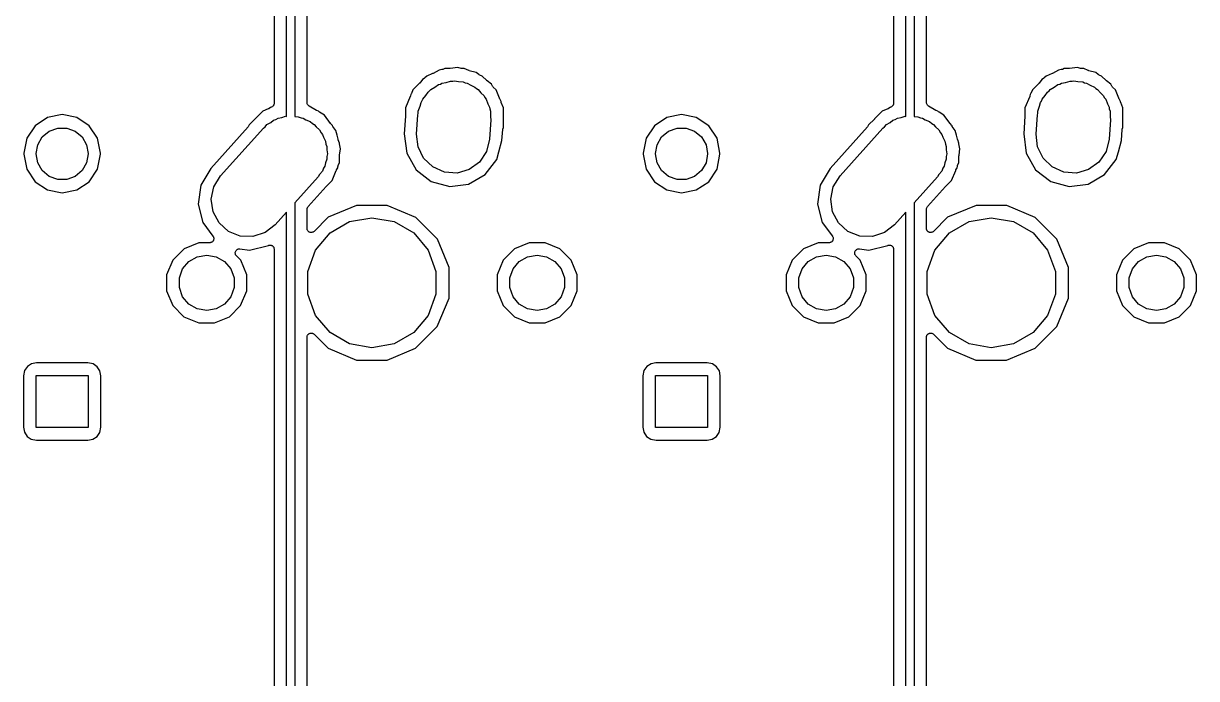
# Model space of a CAD drawing. Extents: x 29 to 257, y -104 to -29.
# Drawn here: x 160.73 to 196.81, y -69.32 to -49.18 of the extents above; entities that cross this region are included whole.
import ezdxf

# ---------------------------------------------------------------- set-up
doc = ezdxf.new("R2010")
doc.units = 0
doc.header["$MEASUREMENT"] = 0
doc.layers.add('BLACK', color=7, linetype='CONTINUOUS')

msp = doc.modelspace()

# ---------------------------------------------------------------- linework, layer by layer
at = {"layer": 'Black'}
for p, q in [((169.075, -35.6452), (169.075, -52.0395)), ((188.125, -35.6452), (188.125, -52.0395)), ((168.825, -52.0312), (168.825, -35.9239)), ((187.875, -52.0312), (187.875, -35.9239)), ((168.444, -37.0666), (168.444, -51.6294)), ((187.494, -37.0666), (187.494, -51.6294)), ((169.456, -51.605), (169.456, -40.9512)), ((188.506, -51.605), (188.506, -48.1217)), ((173.066, -50.8605), (173.053, -50.8712)), ((173.08, -50.8509), (173.066, -50.8605)), ((173.138, -50.7925), (173.08, -50.8509)), ((173.318, -50.7181), (173.138, -50.7925)), ((173.325, -50.7137), (173.318, -50.7181)), ((173.333, -50.7109), (173.325, -50.7137)), ((173.514, -50.607), (173.333, -50.7109)), ((173.603, -50.5957), (173.514, -50.607)), ((173.619, -50.5907), (173.603, -50.5957)), ((173.635, -50.5871), (173.619, -50.5907)), ((173.692, -50.5637), (173.635, -50.5871)), ((173.843, -50.5639), (173.692, -50.5637)), ((173.851, -50.5625), (173.843, -50.5639)), ((173.859, -50.5628), (173.851, -50.5625)), ((174.096, -50.5325), (173.859, -50.5628)), ((174.197, -50.5598), (174.096, -50.5325)), ((174.213, -50.5613), (174.197, -50.5598)), ((174.23, -50.5642), (174.213, -50.5613)), ((174.291, -50.5643), (174.23, -50.5642)), ((174.43, -50.6222), (174.291, -50.5643)), ((174.438, -50.6239), (174.43, -50.6222)), ((174.446, -50.6274), (174.438, -50.6239)), ((174.662, -50.6862), (174.446, -50.6274)), ((174.739, -50.7455), (174.662, -50.6862)), ((174.754, -50.7533), (174.739, -50.7455)), ((174.768, -50.7623), (174.754, -50.7533)), ((174.844, -50.794), (174.768, -50.7623)), ((174.982, -50.932), (174.844, -50.794)), ((192.116, -50.8605), (192.103, -50.8712)), ((192.13, -50.8509), (192.116, -50.8605)), ((192.188, -50.7925), (192.13, -50.8509)), ((192.368, -50.7181), (192.188, -50.7925)), ((192.375, -50.7137), (192.368, -50.7181)), ((192.383, -50.7109), (192.375, -50.7137)), ((192.564, -50.607), (192.383, -50.7109)), ((192.653, -50.5957), (192.564, -50.607)), ((192.669, -50.5907), (192.653, -50.5957)), ((192.685, -50.5871), (192.669, -50.5907)), ((192.742, -50.5637), (192.685, -50.5871)), ((192.893, -50.5639), (192.742, -50.5637)), ((192.901, -50.5625), (192.893, -50.5639)), ((192.909, -50.5628), (192.901, -50.5625)), ((193.146, -50.5325), (192.909, -50.5628)), ((193.247, -50.5598), (193.146, -50.5325)), ((193.263, -50.5613), (193.247, -50.5598)), ((193.28, -50.5642), (193.263, -50.5613)), ((193.341, -50.5643), (193.28, -50.5642)), ((193.48, -50.6222), (193.341, -50.5643)), ((193.488, -50.6239), (193.48, -50.6222)), ((193.496, -50.6274), (193.488, -50.6239)), ((193.712, -50.6862), (193.496, -50.6274)), ((193.789, -50.7455), (193.712, -50.6862)), ((193.804, -50.7533), (193.789, -50.7455)), ((193.818, -50.7623), (193.804, -50.7533)), ((193.894, -50.794), (193.818, -50.7623)), ((194.032, -50.932), (193.894, -50.794)), ((172.714, -51.2158), (172.667, -51.3289)), ((172.909, -51.0207), (172.714, -51.2158)), ((172.914, -51.014), (172.909, -51.0207)), ((172.92, -51.0085), (172.914, -51.014)), ((173.005, -50.8986), (172.92, -51.0085)), ((173.053, -50.8712), (173.005, -50.8986)), ((173.225, -51.2512), (173.264, -51.2049)), ((173.264, -51.2049), (173.384, -51.1358)), ((173.384, -51.1358), (173.496, -51.0539)), ((173.496, -51.0539), (173.555, -51.0371)), ((173.555, -51.0371), (173.604, -51.0088)), ((173.604, -51.0088), (173.731, -50.9864)), ((173.731, -50.9864), (173.872, -50.9459)), ((173.872, -50.9459), (173.936, -50.9503)), ((173.936, -50.9503), (173.99, -50.9407)), ((173.99, -50.9407), (174.114, -50.9626)), ((174.114, -50.9626), (174.261, -50.9728)), ((174.261, -50.9728), (174.321, -50.999)), ((174.321, -50.999), (174.376, -51.0088)), ((174.376, -51.0088), (174.488, -51.0734)), ((174.488, -51.0734), (174.619, -51.1313)), ((174.619, -51.1313), (174.664, -51.1747)), ((174.664, -51.1747), (174.716, -51.2049)), ((174.716, -51.2049), (174.805, -51.3107)), ((174.989, -50.9367), (174.982, -50.932)), ((174.994, -50.9427), (174.989, -50.9367)), ((175.126, -51.0449), (174.994, -50.9427)), ((175.161, -51.1048), (175.126, -51.0449)), ((175.171, -51.1177), (175.161, -51.1048)), ((175.181, -51.1314), (175.171, -51.1177)), ((175.267, -51.218), (175.181, -51.1314)), ((175.373, -51.4733), (175.267, -51.218)), ((191.764, -51.2158), (191.717, -51.3289)), ((191.959, -51.0207), (191.764, -51.2158)), ((191.964, -51.014), (191.959, -51.0207)), ((191.97, -51.0085), (191.964, -51.014)), ((192.055, -50.8986), (191.97, -51.0085)), ((192.103, -50.8712), (192.055, -50.8986)), ((192.275, -51.2512), (192.314, -51.2049)), ((192.314, -51.2049), (192.434, -51.1358)), ((192.434, -51.1358), (192.546, -51.0539)), ((192.546, -51.0539), (192.605, -51.0371)), ((192.605, -51.0371), (192.654, -51.0088)), ((192.654, -51.0088), (192.781, -50.9864)), ((192.781, -50.9864), (192.922, -50.9459)), ((192.922, -50.9459), (192.986, -50.9503)), ((192.986, -50.9503), (193.04, -50.9407)), ((193.04, -50.9407), (193.164, -50.9626)), ((193.164, -50.9626), (193.311, -50.9728)), ((193.311, -50.9728), (193.371, -50.999)), ((193.371, -50.999), (193.426, -51.0088)), ((193.426, -51.0088), (193.538, -51.0734)), ((193.538, -51.0734), (193.669, -51.1313)), ((193.669, -51.1313), (193.714, -51.1747)), ((193.714, -51.1747), (193.766, -51.2049)), ((193.766, -51.2049), (193.855, -51.3107)), ((194.039, -50.9367), (194.032, -50.932)), ((194.044, -50.9427), (194.039, -50.9367)), ((194.176, -51.0449), (194.044, -50.9427)), ((194.211, -51.1048), (194.176, -51.0449)), ((194.221, -51.1177), (194.211, -51.1048)), ((194.231, -51.1314), (194.221, -51.1177)), ((194.317, -51.218), (194.231, -51.1314)), ((194.423, -51.4733), (194.317, -51.218)), ((172.631, -51.4161), (172.484, -51.7691)), ((172.633, -51.4081), (172.631, -51.4161)), ((172.636, -51.4007), (172.633, -51.4081)), ((172.646, -51.3628), (172.636, -51.4007)), ((172.65, -51.3578), (172.646, -51.3628)), ((172.658, -51.343), (172.65, -51.3578)), ((172.667, -51.3289), (172.658, -51.343)), ((172.962, -51.608), (172.989, -51.5678)), ((172.989, -51.5678), (173.012, -51.5054)), ((173.012, -51.5054), (173.11, -51.3891)), ((173.11, -51.3891), (173.18, -51.2839)), ((173.18, -51.2839), (173.225, -51.2512)), ((174.805, -51.3107), (174.9, -51.4025)), ((174.9, -51.4025), (174.925, -51.4545)), ((174.925, -51.4545), (174.968, -51.5054)), ((174.968, -51.5054), (175.02, -51.648)), ((175.377, -51.4802), (175.373, -51.4733)), ((175.38, -51.4879), (175.377, -51.4802)), ((175.418, -51.554), (175.38, -51.4879)), ((175.421, -51.5782), (175.418, -51.554)), ((175.426, -51.5942), (175.421, -51.5782)), ((191.681, -51.4161), (191.534, -51.7691)), ((191.683, -51.4081), (191.681, -51.4161)), ((191.686, -51.4007), (191.683, -51.4081)), ((191.696, -51.3628), (191.686, -51.4007)), ((191.7, -51.3578), (191.696, -51.3628)), ((191.708, -51.343), (191.7, -51.3578)), ((191.717, -51.3289), (191.708, -51.343)), ((192.012, -51.608), (192.039, -51.5678)), ((192.039, -51.5678), (192.062, -51.5054)), ((192.062, -51.5054), (192.16, -51.3891)), ((192.16, -51.3891), (192.23, -51.2839)), ((192.23, -51.2839), (192.275, -51.2512)), ((193.855, -51.3107), (193.95, -51.4025)), ((193.95, -51.4025), (193.975, -51.4545)), ((193.975, -51.4545), (194.018, -51.5054)), ((194.018, -51.5054), (194.07, -51.648)), ((194.427, -51.4802), (194.423, -51.4733)), ((194.43, -51.4879), (194.427, -51.4802)), ((194.468, -51.554), (194.43, -51.4879)), ((194.471, -51.5782), (194.468, -51.554)), ((194.476, -51.5942), (194.471, -51.5782)), ((168.098, -51.8725), (167.86, -52.1097)), ((168.264, -51.8041), (168.098, -51.8725)), ((168.277, -51.7955), (168.264, -51.8041)), ((168.291, -51.7883), (168.277, -51.7955)), ((168.335, -51.756), (168.291, -51.7883)), ((168.348, -51.7524), (168.335, -51.756)), ((168.364, -51.7453), (168.348, -51.7524)), ((168.38, -51.7394), (168.364, -51.7453)), ((168.384, -51.7362), (168.38, -51.7394)), ((168.389, -51.7342), (168.384, -51.7362)), ((168.401, -51.7221), (168.389, -51.7342)), ((168.414, -51.711), (168.401, -51.7221)), ((168.417, -51.7068), (168.414, -51.711)), ((168.42, -51.7034), (168.417, -51.7068)), ((168.428, -51.6878), (168.42, -51.7034)), ((168.436, -51.6728), (168.428, -51.6878)), ((168.437, -51.668), (168.436, -51.6728)), ((168.439, -51.6636), (168.437, -51.668)), ((168.441, -51.6464), (168.439, -51.6636)), ((168.444, -51.6294), (168.441, -51.6464)), ((169.46, -51.626), (169.456, -51.605)), ((169.463, -51.6471), (169.46, -51.626)), ((169.464, -51.6477), (169.463, -51.6471)), ((169.464, -51.6484), (169.464, -51.6477)), ((169.474, -51.667), (169.464, -51.6484)), ((169.485, -51.6855), (169.474, -51.667)), ((169.485, -51.686), (169.485, -51.6855)), ((169.486, -51.6866), (169.485, -51.686)), ((169.502, -51.7004), (169.486, -51.6866)), ((169.518, -51.7143), (169.502, -51.7004)), ((169.742, -51.8467), (169.518, -51.7143)), ((169.75, -51.8499), (169.742, -51.8467)), ((169.758, -51.8548), (169.75, -51.8499)), ((169.804, -51.874), (169.758, -51.8548)), ((169.817, -51.8864), (169.804, -51.874)), ((169.83, -51.8956), (169.817, -51.8864)), ((169.842, -51.9059), (169.83, -51.8956)), ((169.988, -51.9928), (169.842, -51.9059)), ((172.484, -51.7691), (172.484, -52.0132)), ((172.868, -51.9872), (172.878, -51.9476)), ((172.878, -51.8739), (172.935, -51.7156)), ((172.878, -51.9476), (172.878, -51.8739)), ((172.935, -51.7156), (172.962, -51.608)), ((175.02, -51.648), (175.071, -51.7535)), ((175.071, -51.7535), (175.077, -51.8046)), ((175.077, -51.8046), (175.102, -51.8739)), ((175.102, -51.8739), (175.102, -52.0424)), ((175.43, -51.6105), (175.426, -51.5942)), ((175.496, -51.7718), (175.43, -51.6105)), ((175.496, -52.3709), (175.496, -51.7718)), ((187.148, -51.8725), (186.91, -52.1097)), ((187.314, -51.8041), (187.148, -51.8725)), ((187.327, -51.7955), (187.314, -51.8041)), ((187.341, -51.7883), (187.327, -51.7955)), ((187.385, -51.756), (187.341, -51.7883)), ((187.398, -51.7524), (187.385, -51.756)), ((187.414, -51.7453), (187.398, -51.7524)), ((187.43, -51.7394), (187.414, -51.7453)), ((187.434, -51.7362), (187.43, -51.7394)), ((187.439, -51.7342), (187.434, -51.7362)), ((187.451, -51.7221), (187.439, -51.7342)), ((187.464, -51.711), (187.451, -51.7221)), ((187.467, -51.7068), (187.464, -51.711)), ((187.47, -51.7034), (187.467, -51.7068)), ((187.478, -51.6878), (187.47, -51.7034)), ((187.486, -51.6728), (187.478, -51.6878)), ((187.487, -51.668), (187.486, -51.6728)), ((187.489, -51.6636), (187.487, -51.668)), ((187.491, -51.6464), (187.489, -51.6636)), ((187.494, -51.6294), (187.491, -51.6464)), ((188.51, -51.626), (188.506, -51.605)), ((188.513, -51.6471), (188.51, -51.626)), ((188.514, -51.6477), (188.513, -51.6471)), ((188.514, -51.6484), (188.514, -51.6477)), ((188.524, -51.667), (188.514, -51.6484)), ((188.535, -51.6855), (188.524, -51.667)), ((188.535, -51.686), (188.535, -51.6855)), ((188.536, -51.6866), (188.535, -51.686)), ((188.552, -51.7004), (188.536, -51.6866)), ((188.568, -51.7143), (188.552, -51.7004)), ((188.792, -51.8467), (188.568, -51.7143)), ((188.8, -51.8499), (188.792, -51.8467)), ((188.808, -51.8548), (188.8, -51.8499)), ((188.854, -51.874), (188.808, -51.8548)), ((188.867, -51.8864), (188.854, -51.874)), ((188.88, -51.8956), (188.867, -51.8864)), ((188.892, -51.9059), (188.88, -51.8956)), ((189.038, -51.9928), (188.892, -51.9059)), ((191.534, -51.7691), (191.534, -52.0132)), ((191.918, -51.9872), (191.928, -51.9476)), ((191.928, -51.8739), (191.985, -51.7156)), ((191.928, -51.9476), (191.928, -51.8739)), ((191.985, -51.7156), (192.012, -51.608)), ((194.07, -51.648), (194.121, -51.7535)), ((194.121, -51.7535), (194.127, -51.8046)), ((194.127, -51.8046), (194.152, -51.8739)), ((194.152, -51.8739), (194.152, -52.0424)), ((194.48, -51.6105), (194.476, -51.5942)), ((194.546, -51.7718), (194.48, -51.6105)), ((194.546, -52.3709), (194.546, -51.7718)), ((161.474, -52.0668), (161.092, -52.3223)), ((161.925, -51.9771), (161.474, -52.0668)), ((162.376, -52.0668), (161.925, -51.9771)), ((162.758, -52.3223), (162.376, -52.0668)), ((167.674, -52.2958), (167.666, -52.3153)), ((167.854, -52.1159), (167.674, -52.2958)), ((167.856, -52.113), (167.854, -52.1159)), ((167.859, -52.1108), (167.856, -52.113)), ((167.86, -52.1097), (167.859, -52.1104)), ((167.859, -52.1104), (167.859, -52.1108)), ((168.164, -52.3569), (168.224, -52.2849)), ((168.224, -52.2849), (168.343, -52.2162)), ((168.343, -52.2162), (168.425, -52.1516)), ((168.425, -52.1516), (168.493, -52.1294)), ((168.493, -52.1294), (168.564, -52.0888)), ((168.564, -52.0888), (168.681, -52.0682)), ((168.681, -52.0682), (168.797, -52.0302)), ((168.797, -52.0302), (168.825, -52.0312)), ((169.075, -52.0395), (169.187, -52.0432)), ((169.187, -52.0432), (169.273, -52.0777)), ((169.273, -52.0777), (169.336, -52.0888)), ((169.336, -52.0888), (169.417, -52.1357)), ((169.417, -52.1357), (169.55, -52.1889)), ((169.55, -52.1889), (169.622, -52.2541)), ((169.622, -52.2541), (169.676, -52.2849)), ((169.676, -52.2849), (169.734, -52.3541)), ((170.18, -52.249), (169.988, -51.9928)), ((170.187, -52.2551), (170.18, -52.249)), ((170.192, -52.2625), (170.187, -52.2551)), ((170.227, -52.298), (170.192, -52.2625)), ((170.234, -52.3142), (170.227, -52.298)), ((172.484, -52.0218), (172.446, -52.5715)), ((172.484, -52.0132), (172.483, -52.0174)), ((172.483, -52.0174), (172.484, -52.0218)), ((172.827, -52.578), (172.868, -51.9872)), ((175.113, -52.142), (175.072, -52.7328)), ((175.102, -52.0424), (175.113, -52.142)), ((180.524, -52.0668), (180.142, -52.3223)), ((180.975, -51.9771), (180.524, -52.0668)), ((181.426, -52.0668), (180.975, -51.9771)), ((181.808, -52.3223), (181.426, -52.0668)), ((186.724, -52.2958), (186.716, -52.3153)), ((186.904, -52.1159), (186.724, -52.2958)), ((186.906, -52.113), (186.904, -52.1159)), ((186.909, -52.1108), (186.906, -52.113)), ((186.91, -52.1097), (186.909, -52.1104)), ((186.909, -52.1104), (186.909, -52.1108)), ((187.214, -52.3569), (187.274, -52.2849)), ((187.274, -52.2849), (187.393, -52.2162)), ((187.393, -52.2162), (187.475, -52.1516)), ((187.475, -52.1516), (187.543, -52.1294)), ((187.543, -52.1294), (187.614, -52.0888)), ((187.614, -52.0888), (187.731, -52.0682)), ((187.731, -52.0682), (187.847, -52.0302)), ((187.847, -52.0302), (187.875, -52.0312)), ((188.125, -52.0395), (188.237, -52.0432)), ((188.237, -52.0432), (188.323, -52.0777)), ((188.323, -52.0777), (188.386, -52.0888)), ((188.386, -52.0888), (188.467, -52.1357)), ((188.467, -52.1357), (188.6, -52.1889)), ((188.6, -52.1889), (188.672, -52.2541)), ((188.672, -52.2541), (188.726, -52.2849)), ((188.726, -52.2849), (188.784, -52.3541)), ((189.23, -52.249), (189.038, -51.9928)), ((189.237, -52.2551), (189.23, -52.249)), ((189.242, -52.2625), (189.237, -52.2551)), ((189.277, -52.298), (189.242, -52.2625)), ((189.284, -52.3142), (189.277, -52.298)), ((191.534, -52.0218), (191.496, -52.5715)), ((191.534, -52.0132), (191.533, -52.0174)), ((191.533, -52.0174), (191.534, -52.0218)), ((191.877, -52.578), (191.918, -51.9872)), ((194.163, -52.142), (194.122, -52.7328)), ((194.152, -52.0424), (194.163, -52.142)), ((161.092, -52.3223), (160.836, -52.7046)), ((161.173, -52.9046), (161.312, -52.664)), ((161.312, -52.664), (161.525, -52.4854)), ((161.525, -52.4854), (161.786, -52.3903)), ((161.786, -52.3903), (162.064, -52.3903)), ((162.064, -52.3903), (162.325, -52.4854)), ((162.325, -52.4854), (162.538, -52.664)), ((162.538, -52.664), (162.677, -52.9046)), ((163.014, -52.7046), (162.758, -52.3223)), ((167.643, -52.3515), (166.493, -53.633)), ((166.797, -53.8647), (168.118, -52.3927)), ((167.654, -52.3333), (167.643, -52.3515)), ((167.666, -52.3153), (167.654, -52.3333)), ((168.118, -52.3927), (168.164, -52.3569)), ((169.734, -52.3541), (169.841, -52.4499)), ((169.841, -52.4499), (169.887, -52.5363)), ((169.887, -52.5363), (169.928, -52.5854)), ((169.928, -52.5854), (169.96, -52.6734)), ((169.96, -52.6734), (170.025, -52.7945)), ((170.243, -52.3276), (170.234, -52.3142)), ((170.25, -52.3419), (170.243, -52.3276)), ((170.34, -52.4622), (170.25, -52.3419)), ((170.377, -52.6067), (170.34, -52.4622)), ((170.411, -52.7382), (170.377, -52.6067)), ((172.446, -52.5715), (172.522, -53.166)), ((172.869, -52.9665), (172.827, -52.578)), ((175.451, -52.7787), (175.474, -52.4405)), ((175.474, -52.4405), (175.479, -52.4205)), ((175.479, -52.4205), (175.483, -52.4005)), ((175.483, -52.4005), (175.496, -52.3709)), ((180.142, -52.3223), (179.886, -52.7046)), ((180.223, -52.9046), (180.362, -52.664)), ((180.362, -52.664), (180.575, -52.4854)), ((180.575, -52.4854), (180.836, -52.3903)), ((180.836, -52.3903), (181.114, -52.3903)), ((181.114, -52.3903), (181.375, -52.4854)), ((181.375, -52.4854), (181.588, -52.664)), ((181.588, -52.664), (181.727, -52.9046)), ((182.064, -52.7046), (181.808, -52.3223)), ((186.693, -52.3515), (185.543, -53.633)), ((185.847, -53.8647), (187.168, -52.3927)), ((186.704, -52.3333), (186.693, -52.3515)), ((186.716, -52.3153), (186.704, -52.3333)), ((187.168, -52.3927), (187.214, -52.3569)), ((188.784, -52.3541), (188.891, -52.4499)), ((188.891, -52.4499), (188.937, -52.5363)), ((188.937, -52.5363), (188.978, -52.5854)), ((188.978, -52.5854), (189.01, -52.6734)), ((189.01, -52.6734), (189.075, -52.7945)), ((189.293, -52.3276), (189.284, -52.3142)), ((189.3, -52.3419), (189.293, -52.3276)), ((189.39, -52.4622), (189.3, -52.3419)), ((189.427, -52.6067), (189.39, -52.4622)), ((189.461, -52.7382), (189.427, -52.6067)), ((191.496, -52.5715), (191.572, -53.166)), ((191.919, -52.9665), (191.877, -52.578)), ((194.501, -52.7787), (194.524, -52.4405)), ((194.524, -52.4405), (194.529, -52.4205)), ((194.529, -52.4205), (194.533, -52.4005)), ((194.533, -52.4005), (194.546, -52.3709)), ((160.836, -52.7046), (160.744, -53.1681)), ((161.125, -53.1782), (161.173, -52.9046)), ((162.677, -52.9046), (162.725, -53.1782)), ((163.106, -53.1681), (163.014, -52.7046)), ((170.025, -52.7945), (170.038, -52.8873)), ((170.038, -52.8873), (170.062, -52.9539)), ((170.062, -52.9539), (170.062, -53.0576)), ((170.414, -52.7464), (170.411, -52.7382)), ((170.416, -52.7552), (170.414, -52.7464)), ((170.456, -52.8518), (170.416, -52.7552)), ((170.456, -52.9), (170.456, -52.8518)), ((170.459, -52.9157), (170.456, -52.9)), ((170.457, -53.2283), (170.486, -53.0306)), ((170.46, -52.9316), (170.459, -52.9157)), ((170.486, -53.0306), (170.46, -52.9316)), ((173.04, -53.3175), (172.869, -52.9665)), ((175.072, -52.7328), (174.978, -53.112)), ((175.357, -53.1223), (175.451, -52.7787)), ((179.886, -52.7046), (179.794, -53.1681)), ((180.175, -53.1782), (180.223, -52.9046)), ((181.727, -52.9046), (181.775, -53.1782)), ((182.156, -53.1681), (182.064, -52.7046)), ((189.075, -52.7945), (189.088, -52.8873)), ((189.088, -52.8873), (189.112, -52.9539)), ((189.112, -52.9539), (189.112, -53.0576)), ((189.464, -52.7464), (189.461, -52.7382)), ((189.466, -52.7552), (189.464, -52.7464)), ((189.506, -52.8518), (189.466, -52.7552)), ((189.506, -52.9), (189.506, -52.8518)), ((189.509, -52.9157), (189.506, -52.9)), ((189.507, -53.2283), (189.536, -53.0306)), ((189.51, -52.9316), (189.509, -52.9157)), ((189.536, -53.0306), (189.51, -52.9316)), ((192.09, -53.3175), (191.919, -52.9665)), ((194.122, -52.7328), (194.028, -53.112)), ((194.407, -53.1223), (194.501, -52.7787)), ((160.744, -53.1681), (160.744, -53.1944)), ((160.744, -53.1944), (160.836, -53.6579)), ((161.125, -53.1843), (161.125, -53.1782)), ((161.173, -53.4579), (161.125, -53.1843)), ((162.725, -53.1843), (162.677, -53.4579)), ((162.725, -53.1782), (162.725, -53.1843)), ((163.014, -53.6579), (163.106, -53.1944)), ((163.106, -53.1944), (163.106, -53.1681)), ((170.062, -53.3461), (170.021, -53.4578)), ((170.062, -53.0576), (170.08, -53.1813)), ((170.08, -53.1813), (170.062, -53.2649)), ((170.062, -53.2649), (170.062, -53.3461)), ((170.456, -53.2462), (170.457, -53.2373)), ((170.456, -53.4509), (170.456, -53.2462)), ((170.457, -53.2373), (170.457, -53.2283)), ((172.522, -53.166), (172.814, -53.6751)), ((173.321, -53.5887), (173.04, -53.3175)), ((174.978, -53.112), (174.76, -53.4361)), ((174.935, -53.8214), (175.294, -53.3572)), ((175.294, -53.3572), (175.357, -53.1223)), ((179.794, -53.1681), (179.794, -53.1944)), ((179.794, -53.1944), (179.886, -53.6579)), ((180.175, -53.1843), (180.175, -53.1782)), ((180.223, -53.4579), (180.175, -53.1843)), ((181.775, -53.1843), (181.727, -53.4579)), ((181.775, -53.1782), (181.775, -53.1843)), ((182.064, -53.6579), (182.156, -53.1944)), ((182.156, -53.1944), (182.156, -53.1681)), ((189.112, -53.3461), (189.071, -53.4578)), ((189.112, -53.0576), (189.13, -53.1813)), ((189.13, -53.1813), (189.112, -53.2649)), ((189.112, -53.2649), (189.112, -53.3461)), ((189.506, -53.2462), (189.507, -53.2373)), ((189.506, -53.4509), (189.506, -53.2462)), ((189.507, -53.2373), (189.507, -53.2283)), ((191.572, -53.166), (191.864, -53.6751)), ((192.371, -53.5887), (192.09, -53.3175)), ((194.028, -53.112), (193.81, -53.4361)), ((193.985, -53.8214), (194.344, -53.3572)), ((194.344, -53.3572), (194.407, -53.1223)), ((160.836, -53.6579), (161.092, -54.0402)), ((161.312, -53.6985), (161.173, -53.4579)), ((161.525, -53.8771), (161.312, -53.6985)), ((162.538, -53.6985), (162.325, -53.8771)), ((162.677, -53.4579), (162.538, -53.6985)), ((162.758, -54.0402), (163.014, -53.6579)), ((166.493, -53.633), (166.188, -54.1487)), ((169.928, -53.7146), (169.84, -53.82)), ((169.96, -53.6264), (169.928, -53.7146)), ((169.999, -53.5636), (169.96, -53.6264)), ((170.021, -53.4578), (169.999, -53.5636)), ((170.226, -54.0042), (170.355, -53.6941)), ((170.355, -53.6941), (170.36, -53.6865)), ((170.36, -53.6865), (170.363, -53.6781)), ((170.363, -53.6781), (170.402, -53.6113)), ((170.402, -53.6113), (170.407, -53.5786)), ((170.407, -53.5786), (170.412, -53.5634)), ((170.412, -53.5634), (170.415, -53.5479)), ((170.415, -53.5479), (170.456, -53.4509)), ((172.814, -53.6751), (173.278, -54.0338)), ((173.679, -53.7472), (173.321, -53.5887)), ((174.068, -53.7741), (173.679, -53.7472)), ((174.444, -53.6661), (174.068, -53.7741)), ((174.76, -53.4361), (174.444, -53.6661)), ((179.886, -53.6579), (180.142, -54.0402)), ((180.362, -53.6985), (180.223, -53.4579)), ((180.575, -53.8771), (180.362, -53.6985)), ((181.588, -53.6985), (181.375, -53.8771)), ((181.727, -53.4579), (181.588, -53.6985)), ((181.808, -54.0402), (182.064, -53.6579)), ((185.543, -53.633), (185.238, -54.1487)), ((188.978, -53.7146), (188.89, -53.82)), ((189.01, -53.6264), (188.978, -53.7146)), ((189.049, -53.5636), (189.01, -53.6264)), ((189.071, -53.4578), (189.049, -53.5636)), ((189.276, -54.0042), (189.405, -53.6941)), ((189.405, -53.6941), (189.41, -53.6865)), ((189.41, -53.6865), (189.413, -53.6781)), ((189.413, -53.6781), (189.452, -53.6113)), ((189.452, -53.6113), (189.457, -53.5786)), ((189.457, -53.5786), (189.462, -53.5634)), ((189.462, -53.5634), (189.465, -53.5479)), ((189.465, -53.5479), (189.506, -53.4509)), ((191.864, -53.6751), (192.328, -54.0338)), ((192.729, -53.7472), (192.371, -53.5887)), ((193.118, -53.7741), (192.729, -53.7472)), ((193.494, -53.6661), (193.118, -53.7741)), ((193.81, -53.4361), (193.494, -53.6661)), ((161.092, -54.0402), (161.474, -54.2957)), ((161.786, -53.9722), (161.525, -53.8771)), ((162.064, -53.9722), (161.786, -53.9722)), ((162.325, -53.8771), (162.064, -53.9722)), ((162.376, -54.2957), (162.758, -54.0402)), ((166.591, -54.1964), (166.797, -53.8647)), ((169.793, -53.8953), (169.075, -54.6952)), ((169.84, -53.82), (169.793, -53.8953)), ((170.046, -54.1841), (170.226, -54.0042)), ((173.278, -54.0338), (173.844, -54.1875)), ((173.844, -54.1875), (174.426, -54.113)), ((174.426, -54.113), (174.935, -53.8214)), ((180.142, -54.0402), (180.524, -54.2957)), ((180.836, -53.9722), (180.575, -53.8771)), ((181.114, -53.9722), (180.836, -53.9722)), ((181.375, -53.8771), (181.114, -53.9722)), ((181.426, -54.2957), (181.808, -54.0402)), ((185.641, -54.1964), (185.847, -53.8647)), ((188.843, -53.8953), (188.125, -54.6952)), ((188.89, -53.82), (188.843, -53.8953)), ((189.096, -54.1841), (189.276, -54.0042)), ((192.328, -54.0338), (192.894, -54.1875)), ((192.894, -54.1875), (193.476, -54.113)), ((193.476, -54.113), (193.985, -53.8214)), ((161.474, -54.2957), (161.925, -54.3854)), ((161.925, -54.3854), (162.376, -54.2957)), ((166.188, -54.1487), (166.104, -54.7294)), ((166.51, -54.5787), (166.591, -54.1964)), ((169.488, -54.8049), (170.041, -54.1892)), ((170.041, -54.1892), (170.044, -54.187)), ((170.044, -54.187), (170.046, -54.1841)), ((180.524, -54.2957), (180.975, -54.3854)), ((180.975, -54.3854), (181.426, -54.2957)), ((185.238, -54.1487), (185.154, -54.7294)), ((185.56, -54.5787), (185.641, -54.1964)), ((188.538, -54.8049), (189.091, -54.1892)), ((189.091, -54.1892), (189.094, -54.187)), ((189.094, -54.187), (189.096, -54.1841)), ((166.104, -54.7294), (166.25, -55.2978)), ((166.565, -54.9655), (166.51, -54.5787)), ((169.075, -54.6952), (169.075, -71.0895)), ((169.465, -54.8424), (169.476, -54.8254)), ((169.476, -54.8254), (169.486, -54.8081)), ((169.486, -54.8081), (169.487, -54.8067)), ((169.487, -54.8067), (169.488, -54.8049)), ((170.98, -54.7747), (170.106, -55.1355)), ((171.924, -54.7755), (170.98, -54.7747)), ((172.797, -55.1378), (171.924, -54.7755)), ((185.154, -54.7294), (185.3, -55.2978)), ((185.615, -54.9655), (185.56, -54.5787)), ((188.125, -54.6952), (188.125, -71.0895)), ((188.515, -54.8424), (188.526, -54.8254)), ((188.526, -54.8254), (188.536, -54.8081)), ((188.536, -54.8081), (188.537, -54.8067)), ((188.537, -54.8067), (188.538, -54.8049)), ((190.03, -54.7747), (189.156, -55.1355)), ((190.974, -54.7755), (190.03, -54.7747)), ((191.847, -55.1378), (190.974, -54.7755)), ((166.749, -55.3101), (166.565, -54.9655)), ((168.825, -54.9739), (168.472, -55.3673)), ((168.825, -71.0812), (168.825, -54.9739)), ((169.456, -54.8855), (169.46, -54.866)), ((169.456, -54.8876), (169.456, -54.8855)), ((169.456, -54.8897), (169.456, -54.8876)), ((169.456, -55.4786), (169.456, -54.8897)), ((169.46, -54.866), (169.464, -54.8463)), ((169.464, -54.8463), (169.465, -54.8444)), ((169.465, -54.8444), (169.465, -54.8424)), ((170.106, -55.1355), (169.673, -55.5685)), ((170.765, -55.2692), (171.45, -55.1485)), ((171.45, -55.1485), (172.135, -55.2692)), ((173.465, -55.8065), (172.797, -55.1378)), ((185.799, -55.3101), (185.615, -54.9655)), ((187.875, -54.9739), (187.522, -55.3673)), ((187.875, -71.0812), (187.875, -54.9739)), ((188.506, -54.8855), (188.51, -54.866)), ((188.506, -54.8876), (188.506, -54.8855)), ((188.506, -54.8897), (188.506, -54.8876)), ((188.506, -55.4786), (188.506, -54.8897)), ((188.51, -54.866), (188.514, -54.8463)), ((188.514, -54.8463), (188.515, -54.8444)), ((188.515, -54.8444), (188.515, -54.8424)), ((189.156, -55.1355), (188.723, -55.5685)), ((189.815, -55.2692), (190.5, -55.1485)), ((190.5, -55.1485), (191.185, -55.2692)), ((192.515, -55.8065), (191.847, -55.1378)), ((166.25, -55.2978), (166.563, -55.715)), ((167.04, -55.5711), (166.749, -55.3101)), ((168.472, -55.3673), (168.165, -55.6084)), ((169.459, -55.4949), (169.456, -55.4786)), ((169.46, -55.5114), (169.459, -55.4949)), ((169.463, -55.5165), (169.46, -55.5114)), ((169.464, -55.522), (169.463, -55.5165)), ((169.472, -55.5364), (169.464, -55.522)), ((169.479, -55.5514), (169.472, -55.5364)), ((169.483, -55.5554), (169.479, -55.5514)), ((169.486, -55.5602), (169.483, -55.5554)), ((170.163, -55.6167), (170.765, -55.2692)), ((172.135, -55.2692), (172.737, -55.6167)), ((185.3, -55.2978), (185.613, -55.715)), ((186.09, -55.5711), (185.799, -55.3101)), ((187.522, -55.3673), (187.215, -55.6084)), ((188.509, -55.4949), (188.506, -55.4786)), ((188.51, -55.5114), (188.509, -55.4949)), ((188.513, -55.5165), (188.51, -55.5114)), ((188.514, -55.522), (188.513, -55.5165)), ((188.522, -55.5364), (188.514, -55.522)), ((188.529, -55.5514), (188.522, -55.5364)), ((188.533, -55.5554), (188.529, -55.5514)), ((188.536, -55.5602), (188.533, -55.5554)), ((189.213, -55.6167), (189.815, -55.2692)), ((191.185, -55.2692), (191.787, -55.6167)), ((166.126, -55.9179), (165.673, -56.105)), ((166.461, -55.9182), (166.126, -55.9179)), ((166.468, -55.9168), (166.461, -55.9182)), ((166.476, -55.9173), (166.468, -55.9168)), ((166.49, -55.9131), (166.476, -55.9173)), ((166.504, -55.9106), (166.49, -55.9131)), ((166.511, -55.9067), (166.504, -55.9106)), ((166.518, -55.9045), (166.511, -55.9067)), ((166.53, -55.8958), (166.518, -55.9045)), ((166.543, -55.8885), (166.53, -55.8958)), ((166.547, -55.8827), (166.543, -55.8885)), ((166.554, -55.878), (166.547, -55.8827)), ((166.562, -55.8659), (166.554, -55.878)), ((166.571, -55.8548), (166.562, -55.8659)), ((166.563, -55.715), (166.566, -55.7219)), ((166.566, -55.7219), (166.571, -55.7278)), ((166.571, -55.7278), (166.576, -55.7414)), ((166.574, -55.8476), (166.571, -55.8548)), ((166.578, -55.8411), (166.574, -55.8476)), ((166.576, -55.7414), (166.583, -55.7544)), ((166.581, -55.827), (166.578, -55.8411)), ((166.586, -55.8133), (166.581, -55.827)), ((166.583, -55.7544), (166.583, -55.762)), ((166.583, -55.762), (166.586, -55.7692)), ((166.586, -55.7692), (166.586, -55.7837)), ((166.586, -55.7837), (166.588, -55.7982)), ((166.588, -55.7982), (166.586, -55.8057)), ((166.586, -55.8057), (166.586, -55.8133)), ((167.403, -55.7168), (167.04, -55.5711)), ((167.793, -55.7298), (167.403, -55.7168)), ((168.165, -55.6084), (167.793, -55.7298)), ((169.498, -55.5709), (169.486, -55.5602)), ((169.51, -55.5826), (169.498, -55.5709)), ((169.515, -55.585), (169.51, -55.5826)), ((169.519, -55.5886), (169.515, -55.585)), ((169.535, -55.5942), (169.519, -55.5886)), ((169.55, -55.6013), (169.535, -55.5942)), ((169.556, -55.6017), (169.55, -55.6013)), ((169.561, -55.6037), (169.556, -55.6017)), ((169.577, -55.6037), (169.561, -55.6037)), ((169.594, -55.6051), (169.577, -55.6037)), ((169.599, -55.6037), (169.594, -55.6051)), ((169.605, -55.6037), (169.599, -55.6037)), ((169.621, -55.598), (169.605, -55.6037)), ((169.637, -55.5938), (169.621, -55.598)), ((169.641, -55.5905), (169.637, -55.5938)), ((169.647, -55.5886), (169.641, -55.5905)), ((169.659, -55.578), (169.647, -55.5886)), ((169.673, -55.5685), (169.659, -55.578)), ((169.717, -56.1492), (170.163, -55.6167)), ((172.737, -55.6167), (173.183, -56.1492)), ((173.825, -56.6797), (173.465, -55.8065)), ((176.286, -55.9179), (175.833, -56.105)), ((176.776, -55.9183), (176.286, -55.9179)), ((177.229, -56.1063), (176.776, -55.9183)), ((185.176, -55.9179), (184.723, -56.105)), ((185.511, -55.9182), (185.176, -55.9179)), ((185.518, -55.9168), (185.511, -55.9182)), ((185.526, -55.9173), (185.518, -55.9168)), ((185.54, -55.9131), (185.526, -55.9173)), ((185.554, -55.9106), (185.54, -55.9131)), ((185.561, -55.9067), (185.554, -55.9106)), ((185.568, -55.9045), (185.561, -55.9067)), ((185.58, -55.8958), (185.568, -55.9045)), ((185.593, -55.8885), (185.58, -55.8958)), ((185.597, -55.8827), (185.593, -55.8885)), ((185.604, -55.878), (185.597, -55.8827)), ((185.612, -55.8659), (185.604, -55.878)), ((185.621, -55.8548), (185.612, -55.8659)), ((185.613, -55.715), (185.616, -55.7219)), ((185.616, -55.7219), (185.621, -55.7278)), ((185.621, -55.7278), (185.626, -55.7414)), ((185.624, -55.8476), (185.621, -55.8548)), ((185.628, -55.8411), (185.624, -55.8476)), ((185.626, -55.7414), (185.633, -55.7544)), ((185.631, -55.827), (185.628, -55.8411)), ((185.636, -55.8133), (185.631, -55.827)), ((185.633, -55.7544), (185.633, -55.762)), ((185.633, -55.762), (185.636, -55.7692)), ((185.636, -55.7692), (185.636, -55.7837)), ((185.636, -55.7837), (185.638, -55.7982)), ((185.638, -55.7982), (185.636, -55.8057)), ((185.636, -55.8057), (185.636, -55.8133)), ((186.453, -55.7168), (186.09, -55.5711)), ((186.843, -55.7298), (186.453, -55.7168)), ((187.215, -55.6084), (186.843, -55.7298)), ((188.548, -55.5709), (188.536, -55.5602)), ((188.56, -55.5826), (188.548, -55.5709)), ((188.565, -55.585), (188.56, -55.5826)), ((188.57, -55.5886), (188.565, -55.585)), ((188.585, -55.5942), (188.57, -55.5886)), ((188.6, -55.6013), (188.585, -55.5942)), ((188.606, -55.6017), (188.6, -55.6013)), ((188.611, -55.6037), (188.606, -55.6017)), ((188.627, -55.6037), (188.611, -55.6037)), ((188.644, -55.6051), (188.627, -55.6037)), ((188.649, -55.6037), (188.644, -55.6051)), ((188.655, -55.6037), (188.649, -55.6037)), ((188.671, -55.598), (188.655, -55.6037)), ((188.687, -55.5938), (188.671, -55.598)), ((188.691, -55.5905), (188.687, -55.5938)), ((188.696, -55.5886), (188.691, -55.5905)), ((188.709, -55.578), (188.696, -55.5886)), ((188.723, -55.5685), (188.709, -55.578)), ((188.767, -56.1492), (189.213, -55.6167)), ((191.787, -55.6167), (192.233, -56.1492)), ((192.875, -56.6797), (192.515, -55.8065)), ((195.336, -55.9179), (194.883, -56.105)), ((195.826, -55.9183), (195.336, -55.9179)), ((196.279, -56.1063), (195.826, -55.9183)), ((165.673, -56.105), (165.326, -56.4513)), ((167.248, -56.2371), (167.25, -56.2186)), ((167.248, -56.2405), (167.248, -56.2371)), ((167.248, -56.2439), (167.248, -56.2405)), ((167.253, -56.262), (167.248, -56.2439)), ((167.25, -56.2186), (167.252, -56.2)), ((167.252, -56.2), (167.254, -56.1969)), ((167.257, -56.2802), (167.253, -56.262)), ((167.254, -56.1934), (167.263, -56.177)), ((167.254, -56.1969), (167.254, -56.1934)), ((167.259, -56.2832), (167.257, -56.2802)), ((167.263, -56.177), (167.271, -56.16)), ((167.271, -56.16), (167.273, -56.1576)), ((167.273, -56.1576), (167.275, -56.1545)), ((167.275, -56.1545), (167.289, -56.1421)), ((167.289, -56.1421), (167.302, -56.1289)), ((167.302, -56.1289), (167.305, -56.1274)), ((167.305, -56.1274), (167.308, -56.1251)), ((167.308, -56.1251), (167.325, -56.1181)), ((167.325, -56.1181), (167.342, -56.1103)), ((167.342, -56.1103), (167.345, -56.11)), ((167.345, -56.11), (167.349, -56.1087)), ((167.349, -56.1087), (167.367, -56.1081)), ((167.367, -56.1081), (167.386, -56.1065)), ((167.386, -56.1065), (167.389, -56.1074)), ((167.389, -56.1074), (167.393, -56.1073)), ((167.393, -56.1073), (167.687, -56.1494)), ((167.687, -56.1494), (168.27, -56.0004)), ((168.27, -56.0004), (168.28, -55.9951)), ((168.28, -55.9951), (168.288, -55.9941)), ((168.288, -55.9941), (168.295, -55.9915)), ((168.295, -55.9915), (168.31, -55.9915)), ((168.31, -55.9915), (168.324, -55.9898)), ((168.324, -55.9898), (168.331, -55.9915)), ((168.331, -55.9915), (168.339, -55.9915)), ((168.339, -55.9915), (168.353, -55.9965)), ((168.353, -55.9965), (168.367, -55.9998)), ((168.367, -55.9998), (168.373, -56.004)), ((168.373, -56.004), (168.38, -56.0066)), ((168.38, -56.0066), (168.392, -56.016)), ((168.392, -56.016), (168.404, -56.024)), ((168.404, -56.024), (168.408, -56.0301)), ((168.408, -56.0301), (168.414, -56.035)), ((168.414, -56.035), (168.422, -56.0476)), ((168.422, -56.0476), (168.43, -56.0592)), ((168.43, -56.0592), (168.433, -56.0666)), ((168.433, -56.0666), (168.436, -56.0732)), ((168.436, -56.0732), (168.439, -56.0875)), ((168.439, -56.0875), (168.443, -56.1015)), ((168.443, -56.1015), (168.443, -56.1091)), ((168.443, -56.1091), (168.444, -56.1166)), ((168.444, -56.1166), (168.444, -70.6794)), ((169.479, -56.8024), (169.717, -56.1492)), ((173.183, -56.1492), (173.421, -56.8024)), ((175.833, -56.105), (175.486, -56.4513)), ((177.575, -56.4531), (177.229, -56.1063)), ((184.723, -56.105), (184.376, -56.4513)), ((186.298, -56.2371), (186.3, -56.2186)), ((186.298, -56.2405), (186.298, -56.2371)), ((186.298, -56.2439), (186.298, -56.2405)), ((186.303, -56.262), (186.298, -56.2439)), ((186.3, -56.2186), (186.302, -56.2)), ((186.302, -56.2), (186.304, -56.1969)), ((186.307, -56.2802), (186.303, -56.262)), ((186.304, -56.1934), (186.313, -56.177)), ((186.304, -56.1969), (186.304, -56.1934)), ((186.309, -56.2832), (186.307, -56.2802)), ((186.313, -56.177), (186.321, -56.16)), ((186.321, -56.16), (186.323, -56.1576)), ((186.323, -56.1576), (186.325, -56.1545)), ((186.325, -56.1545), (186.339, -56.1421)), ((186.339, -56.1421), (186.352, -56.1289)), ((186.352, -56.1289), (186.355, -56.1274)), ((186.355, -56.1274), (186.358, -56.1251)), ((186.358, -56.1251), (186.375, -56.1181)), ((186.375, -56.1181), (186.392, -56.1103)), ((186.392, -56.1103), (186.395, -56.11)), ((186.395, -56.11), (186.399, -56.1087)), ((186.399, -56.1087), (186.417, -56.1081)), ((186.417, -56.1081), (186.436, -56.1065)), ((186.436, -56.1065), (186.439, -56.1074)), ((186.439, -56.1074), (186.443, -56.1073)), ((186.443, -56.1073), (186.737, -56.1494)), ((186.737, -56.1494), (187.32, -56.0004)), ((187.32, -56.0004), (187.33, -55.9951)), ((187.33, -55.9951), (187.338, -55.9941)), ((187.338, -55.9941), (187.345, -55.9915)), ((187.345, -55.9915), (187.36, -55.9915)), ((187.36, -55.9915), (187.374, -55.9898)), ((187.374, -55.9898), (187.381, -55.9915)), ((187.381, -55.9915), (187.389, -55.9915)), ((187.389, -55.9915), (187.403, -55.9965)), ((187.403, -55.9965), (187.417, -55.9998)), ((187.417, -55.9998), (187.423, -56.004)), ((187.423, -56.004), (187.43, -56.0066)), ((187.43, -56.0066), (187.442, -56.016)), ((187.442, -56.016), (187.454, -56.024)), ((187.454, -56.024), (187.458, -56.0301)), ((187.458, -56.0301), (187.464, -56.035)), ((187.464, -56.035), (187.472, -56.0476)), ((187.472, -56.0476), (187.48, -56.0592)), ((187.48, -56.0592), (187.483, -56.0666)), ((187.483, -56.0666), (187.486, -56.0732)), ((187.486, -56.0732), (187.489, -56.0875)), ((187.489, -56.0875), (187.493, -56.1015)), ((187.493, -56.1015), (187.493, -56.1091)), ((187.493, -56.1091), (187.494, -56.1166)), ((187.494, -56.1166), (187.494, -70.6794)), ((188.529, -56.8024), (188.767, -56.1492)), ((192.233, -56.1492), (192.471, -56.8024)), ((194.883, -56.105), (194.536, -56.4513)), ((196.625, -56.4531), (196.279, -56.1063)), ((165.326, -56.4513), (165.138, -56.9039)), ((165.63, -56.7229), (165.821, -56.4957)), ((165.821, -56.4957), (166.078, -56.3474)), ((166.078, -56.3474), (166.37, -56.2958)), ((166.37, -56.2958), (166.662, -56.3474)), ((166.662, -56.3474), (166.919, -56.4957)), ((166.919, -56.4957), (167.11, -56.7229)), ((167.26, -56.2865), (167.259, -56.2832)), ((167.27, -56.3019), (167.26, -56.2865)), ((167.28, -56.3177), (167.27, -56.3019)), ((167.283, -56.3199), (167.28, -56.3177)), ((167.285, -56.3227), (167.283, -56.3199)), ((167.415, -56.4531), (167.285, -56.3227)), ((167.602, -56.906), (167.415, -56.4531)), ((175.486, -56.4513), (175.298, -56.9039)), ((175.79, -56.7229), (175.981, -56.4957)), ((175.981, -56.4957), (176.238, -56.3474)), ((176.238, -56.3474), (176.53, -56.2958)), ((176.53, -56.2958), (176.822, -56.3474)), ((176.822, -56.3474), (177.079, -56.4957)), ((177.079, -56.4957), (177.27, -56.7229)), ((177.762, -56.906), (177.575, -56.4531)), ((184.376, -56.4513), (184.188, -56.9039)), ((184.68, -56.7229), (184.871, -56.4957)), ((184.871, -56.4957), (185.128, -56.3474)), ((185.128, -56.3474), (185.42, -56.2958)), ((185.42, -56.2958), (185.712, -56.3474)), ((185.712, -56.3474), (185.969, -56.4957)), ((185.969, -56.4957), (186.16, -56.7229)), ((186.31, -56.2865), (186.309, -56.2832)), ((186.32, -56.3019), (186.31, -56.2865)), ((186.33, -56.3177), (186.32, -56.3019)), ((186.333, -56.3199), (186.33, -56.3177)), ((186.335, -56.3227), (186.333, -56.3199)), ((186.465, -56.4531), (186.335, -56.3227)), ((186.652, -56.906), (186.465, -56.4531)), ((194.536, -56.4513), (194.348, -56.9039)), ((194.84, -56.7229), (195.031, -56.4957)), ((195.031, -56.4957), (195.288, -56.3474)), ((195.288, -56.3474), (195.58, -56.2958)), ((195.58, -56.2958), (195.872, -56.3474)), ((195.872, -56.3474), (196.129, -56.4957)), ((196.129, -56.4957), (196.32, -56.7229)), ((196.812, -56.906), (196.625, -56.4531)), ((165.138, -56.9039), (165.138, -57.394)), ((165.529, -57.0017), (165.63, -56.7229)), ((165.529, -57.2983), (165.529, -57.0017)), ((167.11, -56.7229), (167.211, -57.0017)), ((167.211, -57.0017), (167.211, -57.2983)), ((167.602, -57.3961), (167.602, -56.906)), ((169.479, -57.4976), (169.479, -56.8024)), ((173.421, -56.8024), (173.421, -57.4976)), ((173.825, -57.419), (173.825, -56.6797)), ((175.298, -56.9039), (175.298, -57.394)), ((175.689, -57.0017), (175.79, -56.7229)), ((175.689, -57.2983), (175.689, -57.0017)), ((177.27, -56.7229), (177.371, -57.0017)), ((177.371, -57.0017), (177.371, -57.2983)), ((177.762, -57.3961), (177.762, -56.906)), ((184.188, -56.9039), (184.188, -57.394)), ((184.579, -57.0017), (184.68, -56.7229)), ((184.579, -57.2983), (184.579, -57.0017)), ((186.16, -56.7229), (186.261, -57.0017)), ((186.261, -57.0017), (186.261, -57.2983)), ((186.652, -57.3961), (186.652, -56.906)), ((188.529, -57.4976), (188.529, -56.8024)), ((192.471, -56.8024), (192.471, -57.4976)), ((192.875, -57.419), (192.875, -56.6797)), ((194.348, -56.9039), (194.348, -57.394)), ((194.739, -57.0017), (194.84, -56.7229)), ((194.739, -57.2983), (194.739, -57.0017)), ((196.32, -56.7229), (196.421, -57.0017)), ((196.421, -57.0017), (196.421, -57.2983)), ((196.812, -57.3961), (196.812, -56.906)), ((165.63, -57.5771), (165.529, -57.2983)), ((167.211, -57.2983), (167.11, -57.5771)), ((175.79, -57.5771), (175.689, -57.2983)), ((177.371, -57.2983), (177.27, -57.5771)), ((184.68, -57.5771), (184.579, -57.2983)), ((186.261, -57.2983), (186.16, -57.5771)), ((194.84, -57.5771), (194.739, -57.2983)), ((196.421, -57.2983), (196.32, -57.5771)), ((165.138, -57.394), (165.325, -57.8469)), ((165.821, -57.8043), (165.63, -57.5771)), ((167.11, -57.5771), (166.919, -57.8043)), ((167.414, -57.8487), (167.602, -57.3961)), ((169.717, -58.1508), (169.479, -57.4976)), ((173.421, -57.4976), (173.183, -58.1508)), ((173.462, -58.497), (173.824, -57.6245)), ((173.824, -57.6245), (173.825, -57.419)), ((175.298, -57.394), (175.485, -57.8469)), ((175.981, -57.8043), (175.79, -57.5771)), ((177.27, -57.5771), (177.079, -57.8043)), ((177.574, -57.8487), (177.762, -57.3961)), ((184.188, -57.394), (184.375, -57.8469)), ((184.871, -57.8043), (184.68, -57.5771)), ((186.16, -57.5771), (185.969, -57.8043)), ((186.464, -57.8487), (186.652, -57.3961)), ((188.767, -58.1508), (188.529, -57.4976)), ((192.471, -57.4976), (192.233, -58.1508)), ((192.512, -58.497), (192.874, -57.6245)), ((192.874, -57.6245), (192.875, -57.419)), ((194.348, -57.394), (194.535, -57.8469)), ((195.031, -57.8043), (194.84, -57.5771)), ((196.32, -57.5771), (196.129, -57.8043)), ((196.624, -57.8487), (196.812, -57.3961)), ((165.325, -57.8469), (165.671, -58.1937)), ((166.078, -57.9526), (165.821, -57.8043)), ((166.37, -58.0041), (166.078, -57.9526)), ((166.662, -57.9526), (166.37, -58.0041)), ((166.919, -57.8043), (166.662, -57.9526)), ((167.067, -58.195), (167.414, -57.8487)), ((175.485, -57.8469), (175.831, -58.1937)), ((176.238, -57.9526), (175.981, -57.8043)), ((176.53, -58.0041), (176.238, -57.9526)), ((176.822, -57.9526), (176.53, -58.0041)), ((177.079, -57.8043), (176.822, -57.9526)), ((177.227, -58.195), (177.574, -57.8487)), ((184.375, -57.8469), (184.721, -58.1937)), ((185.128, -57.9526), (184.871, -57.8043)), ((185.42, -58.0041), (185.128, -57.9526)), ((185.712, -57.9526), (185.42, -58.0041)), ((185.969, -57.8043), (185.712, -57.9526)), ((186.117, -58.195), (186.464, -57.8487)), ((194.535, -57.8469), (194.881, -58.1937)), ((195.288, -57.9526), (195.031, -57.8043)), ((195.58, -58.0041), (195.288, -57.9526)), ((195.872, -57.9526), (195.58, -58.0041)), ((196.129, -57.8043), (195.872, -57.9526)), ((196.277, -58.195), (196.624, -57.8487)), ((165.671, -58.1937), (166.124, -58.3817)), ((166.124, -58.3817), (166.614, -58.3821)), ((166.614, -58.3821), (167.067, -58.195)), ((170.163, -58.6832), (169.717, -58.1508)), ((173.183, -58.1508), (172.737, -58.6832)), ((175.831, -58.1937), (176.284, -58.3817)), ((176.284, -58.3817), (176.774, -58.3821)), ((176.774, -58.3821), (177.227, -58.195)), ((184.721, -58.1937), (185.174, -58.3817)), ((185.174, -58.3817), (185.664, -58.3821)), ((185.664, -58.3821), (186.117, -58.195)), ((189.213, -58.6832), (188.767, -58.1508)), ((192.233, -58.1508), (191.787, -58.6832)), ((194.881, -58.1937), (195.334, -58.3817)), ((195.334, -58.3817), (195.824, -58.3821)), ((195.824, -58.3821), (196.277, -58.195)), ((169.456, -58.8211), (169.459, -58.8047)), ((169.459, -58.8047), (169.46, -58.7881)), ((169.46, -58.7881), (169.463, -58.7831)), ((169.463, -58.7831), (169.464, -58.7776)), ((169.464, -58.7776), (169.472, -58.7632)), ((169.472, -58.7632), (169.479, -58.7481)), ((169.479, -58.7481), (169.483, -58.7442)), ((169.483, -58.7442), (169.486, -58.7394)), ((169.486, -58.7394), (169.498, -58.7287)), ((169.498, -58.7287), (169.51, -58.717)), ((169.51, -58.717), (169.515, -58.7146)), ((169.515, -58.7146), (169.519, -58.7111)), ((169.519, -58.7111), (169.535, -58.7054)), ((169.535, -58.7054), (169.55, -58.6983)), ((169.55, -58.6983), (169.556, -58.6979)), ((169.556, -58.6979), (169.561, -58.696)), ((169.561, -58.696), (169.578, -58.696)), ((169.578, -58.696), (169.594, -58.6945)), ((169.594, -58.6945), (169.6, -58.696)), ((169.6, -58.696), (169.605, -58.696)), ((169.605, -58.696), (169.621, -58.7017)), ((169.621, -58.7017), (169.637, -58.706)), ((169.637, -58.706), (169.641, -58.7092)), ((169.641, -58.7092), (169.647, -58.7111)), ((169.647, -58.7111), (169.659, -58.7218)), ((169.659, -58.7218), (169.673, -58.7313)), ((169.673, -58.7313), (170.103, -59.1622)), ((170.765, -59.0308), (170.163, -58.6832)), ((172.737, -58.6832), (172.135, -59.0308)), ((172.794, -59.1645), (173.462, -58.497)), ((188.506, -58.8211), (188.509, -58.8047)), ((188.509, -58.8047), (188.51, -58.7881)), ((188.51, -58.7881), (188.513, -58.7831)), ((188.513, -58.7831), (188.514, -58.7776)), ((188.514, -58.7776), (188.522, -58.7632)), ((188.522, -58.7632), (188.529, -58.7481)), ((188.529, -58.7481), (188.533, -58.7442)), ((188.533, -58.7442), (188.536, -58.7394)), ((188.536, -58.7394), (188.548, -58.7287)), ((188.548, -58.7287), (188.56, -58.717)), ((188.56, -58.717), (188.565, -58.7146)), ((188.565, -58.7146), (188.57, -58.7111)), ((188.57, -58.7111), (188.585, -58.7054)), ((188.585, -58.7054), (188.6, -58.6983)), ((188.6, -58.6983), (188.606, -58.6979)), ((188.606, -58.6979), (188.611, -58.696)), ((188.611, -58.696), (188.628, -58.696)), ((188.628, -58.696), (188.644, -58.6945)), ((188.644, -58.6945), (188.65, -58.696)), ((188.65, -58.696), (188.655, -58.696)), ((188.655, -58.696), (188.671, -58.7017)), ((188.671, -58.7017), (188.687, -58.706)), ((188.687, -58.706), (188.691, -58.7092)), ((188.691, -58.7092), (188.696, -58.7111)), ((188.696, -58.7111), (188.709, -58.7218)), ((188.709, -58.7218), (188.723, -58.7313)), ((188.723, -58.7313), (189.153, -59.1622)), ((189.815, -59.0308), (189.213, -58.6832)), ((191.787, -58.6832), (191.185, -59.0308)), ((191.844, -59.1645), (192.512, -58.497)), ((169.456, -60.0012), (169.456, -58.8211)), ((170.103, -59.1622), (170.976, -59.5245)), ((171.45, -59.1515), (170.765, -59.0308)), ((172.135, -59.0308), (171.45, -59.1515)), ((171.92, -59.5253), (172.794, -59.1645)), ((188.506, -60.0012), (188.506, -58.8211)), ((189.153, -59.1622), (190.026, -59.5245)), ((190.5, -59.1515), (189.815, -59.0308)), ((191.185, -59.0308), (190.5, -59.1515)), ((190.97, -59.5253), (191.844, -59.1645)), ((170.976, -59.5245), (171.92, -59.5253)), ((190.026, -59.5245), (190.97, -59.5253)), ((160.767, -59.8502), (160.734, -60.014)), ((160.854, -59.7229), (160.767, -59.8502)), ((160.985, -59.6389), (160.854, -59.7229)), ((161.137, -59.6103), (160.985, -59.6389)), ((162.712, -59.6103), (161.137, -59.6103)), ((162.876, -59.6435), (162.712, -59.6103)), ((163.003, -59.7304), (162.876, -59.6435)), ((163.087, -59.8609), (163.003, -59.7304)), ((163.116, -60.0131), (163.087, -59.8609)), ((179.817, -59.8502), (179.784, -60.014)), ((179.904, -59.7229), (179.817, -59.8502)), ((180.035, -59.6389), (179.904, -59.7229)), ((180.187, -59.6103), (180.035, -59.6389)), ((181.762, -59.6103), (180.187, -59.6103)), ((181.926, -59.6435), (181.762, -59.6103)), ((182.053, -59.7304), (181.926, -59.6435)), ((182.137, -59.8609), (182.053, -59.7304)), ((182.166, -60.0131), (182.137, -59.8609)), ((160.734, -60.014), (160.734, -61.5894)), ((161.125, -61.6013), (161.125, -60.0012)), ((161.125, -60.0012), (162.725, -60.0012)), ((162.725, -60.0012), (162.725, -61.6013)), ((163.116, -61.5885), (163.116, -60.0131)), ((169.456, -70.655), (169.456, -60.0012)), ((179.784, -60.014), (179.784, -61.5894)), ((180.175, -61.6013), (180.175, -60.0012)), ((180.175, -60.0012), (181.775, -60.0012)), ((181.775, -60.0012), (181.775, -61.6013)), ((182.166, -61.5885), (182.166, -60.0131)), ((188.506, -70.655), (188.506, -60.0012)), ((160.734, -61.5894), (160.763, -61.7416)), ((162.725, -61.6013), (161.125, -61.6013)), ((163.083, -61.7523), (163.116, -61.5885)), ((179.784, -61.5894), (179.813, -61.7416)), ((181.775, -61.6013), (180.175, -61.6013)), ((182.133, -61.7523), (182.166, -61.5885)), ((160.763, -61.7416), (160.847, -61.8721)), ((160.847, -61.8721), (160.974, -61.959)), ((160.974, -61.959), (161.138, -61.9922)), ((161.138, -61.9922), (162.713, -61.9922)), ((162.713, -61.9922), (162.865, -61.9636)), ((162.865, -61.9636), (162.996, -61.8796)), ((162.996, -61.8796), (163.083, -61.7523)), ((179.813, -61.7416), (179.897, -61.8721)), ((179.897, -61.8721), (180.024, -61.959)), ((180.024, -61.959), (180.188, -61.9922)), ((180.188, -61.9922), (181.763, -61.9922)), ((181.763, -61.9922), (181.915, -61.9636)), ((181.915, -61.9636), (182.046, -61.8796)), ((182.046, -61.8796), (182.133, -61.7523))]:
    msp.add_line(p, q, dxfattribs=at)

doc.saveas('drawing.dxf')
